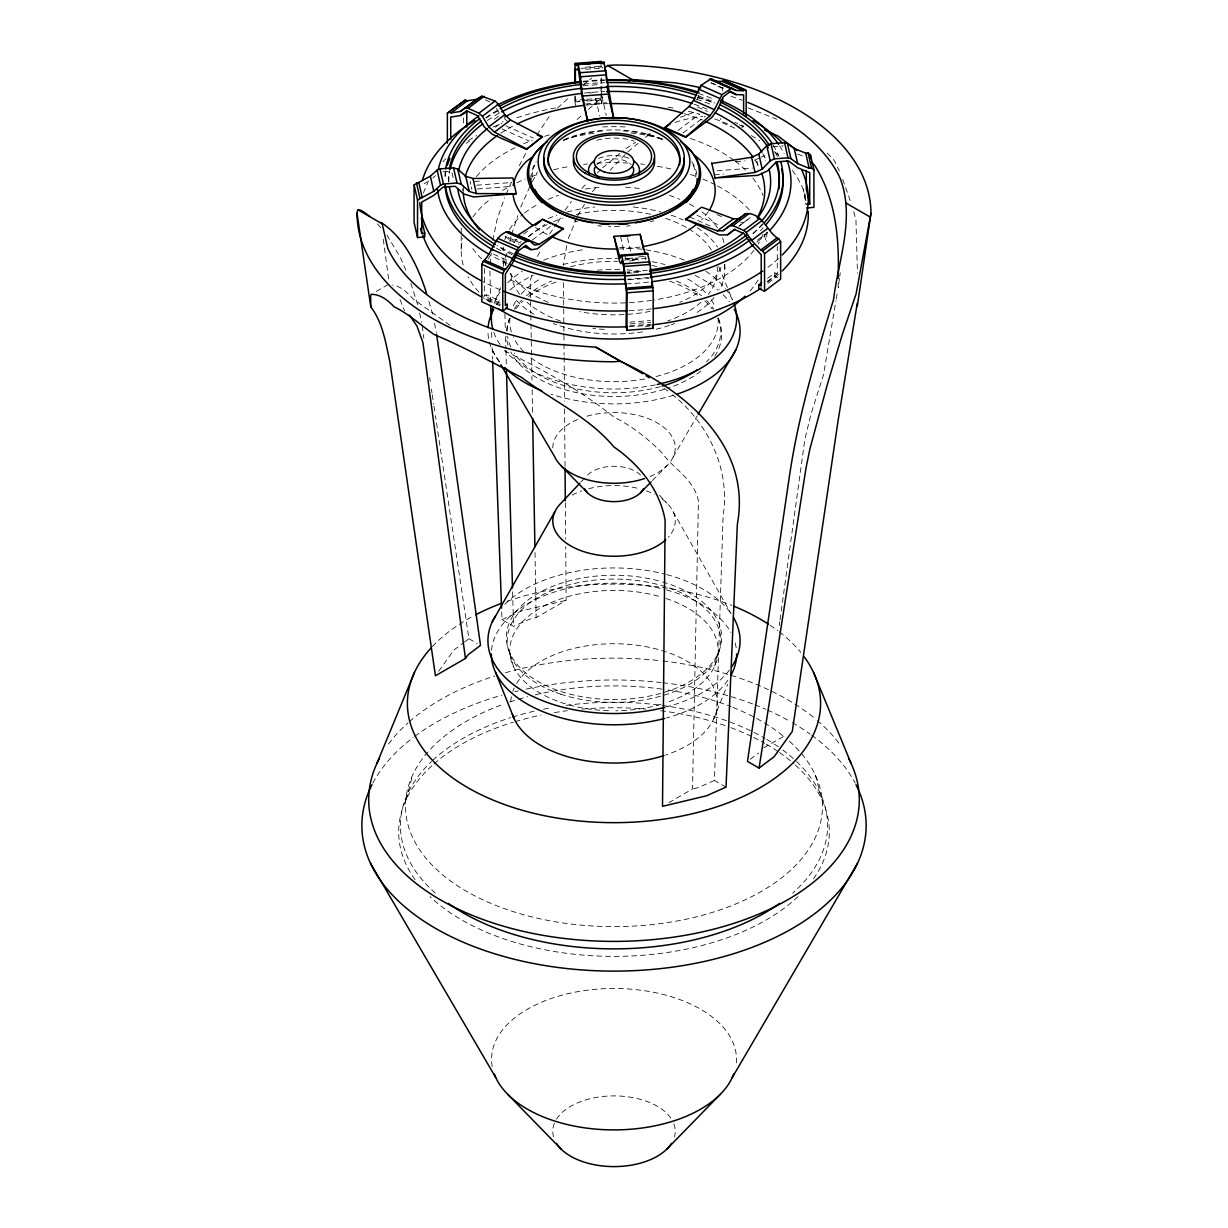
<?xml version="1.0" encoding="UTF-8"?>
<svg xmlns="http://www.w3.org/2000/svg" width="1228" height="1228" viewBox="0 0 1228 1228"><rect width="100%" height="100%" fill="white"/><g stroke="black" fill="none" stroke-linecap="round" stroke-linejoin="round"><path stroke-width="0.75" stroke-dasharray="5 3.75" d="M668.83 802.667L692.515 788.99L698.44 501.101C694.219 479.12 673.573 469.081 661.631 452.457C647.57 438.457 631.852 425.916 614 417.106C580.353 390.028 541.748 369.152 503.158 350.133M489.941 271.004L490.647 305.588M726.024 787.133L714.45 780.44L723.108 516.067C730.553 469.771 708.479 423.629 672.714 394.787M490.156 263.943L491.323 253.014M505.583 265.141L506.412 257.911M839.491 278.326L838.233 287.628L838.171 282.133M839.737 276.453L840.244 272.739M779.243 625.482L779.765 621.69M780.026 619.802L804.8 439.685L810.787 414.726L823.481 374.939L835.9 300.829M836.207 298.987L837.665 290.882M492.796 240.381L496.987 219.843L504.539 197.785M566.768 245.661L563.36 265.34M509.743 241.701L511.155 236.298M511.615 234.487L517.771 215.591M714.681 666.205L717.981 653.48M406.023 799.889L412.623 775.114M531.785 275.44L530.22 280.629L530.803 313.171M713.79 718.825L727.636 684.349M568.288 238.6L576.945 217.448M495.529 299.878L500.564 287.69M696.89 99.913L699.899 92.898M506.028 194.346L511.232 182.312M520.749 207.148L529.836 186.61M519.244 165.765L525.983 152.84M532.307 181.698L537.434 172.058M537.48 256.391L540.934 250.021M549.545 234.103L556.791 223.711M673.144 457.077L697.228 415.862M557.896 222.268L561.457 216.266M565.034 210.28L571.434 201.53M577.667 215.683L584.482 204.416M536.851 134.927L549.131 116.599M488.099 259.123L491.814 253.428L507.517 260.382M438.688 671.225L453.899 650.026L462.925 643.226M581.842 188.59L586.769 183.172M592.464 191.706L597.161 185.919M625.19 154.39L610.178 170.201M581.182 481.806L584.958 477.799M652.436 480.547L667.019 465.596M597.299 172.964L601.244 169.142M602.549 167.868L623.287 150.737M557.42 108.079L568.687 97.887M432.947 177.937L435.572 175.589M577.129 119.454L582.809 114.388M588.504 109.323L602.687 96.935M627.892 151.842L638.053 143.384M582.901 85.315L591.727 78.193M739.333 225.952L750.569 217.387L738.872 226.182M494.516 119.254L498.906 115.954M466.302 143.338L469.234 141.143M495.437 127.236L503.05 121.495M523.542 234.134L529.36 229.743M528.777 236.451L544.802 224.402M532.553 239.874L551.495 225.63M677.963 130.46L699.806 114.02M683.198 132.778L705.056 116.338M500.118 303.132L484.4 296.163L486.273 294.766L500.241 300.952M741.727 127.589L743.6 126.192L734.866 122.324M757.4 240.151L767.638 232.46M767.546 278.326L774.853 272.831L777.278 273.905L777.278 246.245M767.055 281.596L777.278 273.905M767.546 282.026L774.853 276.53L774.853 272.831M464.43 642.106L468.942 638.698L435.387 415.571M750.247 759.303L758.536 753.056M625.942 148.527L635.613 142.356M645.314 137.336L651.347 133.499M376.259 291.404L389.291 283.883M650.134 133.284L646.88 135.157L650.134 133.606M501.699 611.974L501.976 619.633L513.55 626.326L529.759 619.142L536.145 617.607L566.154 600.292L565.709 546.706M763.862 747.806L785.981 735.035M424.305 183.647L428.818 181.115M754.406 160.223L759.364 157.952M761.022 157.199L764.338 155.695L765.489 160.73M680.512 117.197L694.403 112.132M501.976 619.633L521.562 610.945L566.154 600.292M714.45 780.44L698.241 787.624L692.515 788.99M520.611 243.021L504.892 236.068L510.157 240.412L516.251 239.613L521.501 241.931M585.649 67.172L600.599 66.036M580.982 68.384L601.551 66.819L603.132 67.97L582.563 69.52M589.225 92.944L592.771 92.683M575.364 96.475L575.364 100.159L584.712 99.453M586.585 99.314L601.551 98.179L601.95 99.928L601.95 103.628L586.984 104.779M574.811 95.83L574.811 101.448L580.43 101.018M582.302 100.88L600.999 99.453L601.95 103.628M579.509 101.632L575.763 101.924L575.364 100.159M586.984 101.064L601.95 99.928M442.97 171.813L451.658 171.153M772.903 146.731L783.326 145.932M479.427 181.13L470.155 181.836L470.723 184.353M735.848 161.635L745.12 160.929M476.587 185.182L511.846 182.512M477.446 188.974L510.848 186.426M717.152 170.753L752.411 168.067M714.297 174.806L723.584 174.1M638.898 256.867L646.373 256.299M626.372 258.908L638.775 257.957M623.931 260.09L646.373 258.387M629.442 260.889L638.314 260.213M628.598 279.754L649.167 278.203M629.795 322.135L650.364 320.569M630.194 323.9L650.763 322.335M629.795 325.85L650.364 324.284M740.53 222.759L743.707 222.667M748.297 107.957L776.91 119.269M797.663 154.022L804.555 156.816M711.365 82.798L723.584 88.216M722.233 88.401L711.027 82.844M739.179 124.857L746.163 127.958M697.519 107.005L707.451 111.395M734.743 128.203L720.775 122.017L720.775 118.318M485.398 99.913L490.264 102.078M716.983 214.593L722.11 216.865M505.997 125.931L533.32 138.043M501.976 128.955L529.314 141.066M696.982 215.345L719.194 225.184M689.553 216.865L710.045 225.937M774.853 276.53L777.738 277.804M510.157 240.412L518.891 244.28M500.241 304.651L486.273 298.465L486.273 294.766M468.942 638.698L477.216 643.487M663.872 388.171L669.659 392.361M450.031 325.328L413.375 299.125A154.467 38.36 71.5 0 0 392.638 285.111M827.304 153.147L833.996 160.039L839.384 170.953M504.34 118.502L508.315 122.155M659.451 495.191L667.019 503.234M377.38 223.834L381.048 228.055M386.897 235.116L400.574 257.803L406.637 272.002M496.45 108.371L500.364 114.849M492.228 349.949L498.967 361.477M673.144 511.754L731.105 613.678M400.036 299.724L404.595 310.761M718.81 266.783L732.471 299.878A122.662 70.81 0 0 0 726.746 290.33M410.843 283.361L418.011 305.588M842.73 179.38L851.157 203.234M428.91 301.382L432.594 314.015M815.377 775.114L821.977 799.889M853.798 211.753L855.947 220.027L857.482 273.307M510.019 653.48L513.319 666.205M805.921 200.855L803.235 189.097L805.921 204.569M756.909 161.144L758.121 166.517M645.007 256.13L645.805 259.645M601.827 96.03L606.248 115.401M595.687 98.286L599.709 115.892M627.493 237.756L631.514 255.363M631.913 257.128L632.712 260.643M620.539 236.497L624.162 252.339M624.561 254.104L626.173 261.15M574.811 101.448L575.763 105.623M471.291 186.871L471.874 189.388M462.511 188.882L463.662 193.917M452.042 172.826L453.946 181.222M419.592 313.017L421.557 322.289M434.482 323.24L436.37 332.466M429.708 377.763L430.276 381.54M431.412 389.107L431.98 392.883M432.271 394.771L433.684 404.227M433.975 406.115L435.111 413.683M422.202 325.911L423.875 338.375M383.274 239.276L388.8 280.444M491.614 332.389L491.891 340.049M492.167 347.708L492.581 359.205M504.892 313.8L505.307 329.15M505.522 336.81L505.844 348.322M505.905 350.241L506.32 365.576M512.598 591.804L513.55 626.326M530.834 315.089L531.97 380.189M532.138 389.767L532.553 412.746M535.009 552.508L536.145 617.607M563.499 282.578L563.99 341.906M564.005 343.825L564.112 355.306M564.128 357.21L564.496 401.234M564.558 408.893L565.034 466.318M565.341 502.682L565.647 539.046M766.779 231.908L766.779 241.379M724.858 264.266L724.858 270.022M722.647 87.403L722.647 91.087M601.551 77.886L601.551 88.953M601.551 90.795L601.551 98.179M600.999 61.983L600.999 69.474M600.999 78.853L600.999 84.471M600.999 86.344L600.999 91.962M600.999 93.835L600.999 99.453M503.142 258.509L503.142 266.184M484.4 268.502L484.4 296.163M463.447 117.965L463.447 123.583M461.221 228.132L461.221 233.796M461.221 235.699L461.221 250.834M448.665 177.999L448.665 180.593M661.861 498.86A61.231 35.351 0 0 1 668.308 537.235M572.141 495.114A61.231 35.351 0 0 1 581.673 490.878M588.719 488.713A61.231 35.351 0 0 1 639.281 488.713M646.327 490.878A61.231 35.351 0 0 1 654.386 494.331M516.62 683.489A103.305 59.635 0 0 1 680.051 657.517A103.305 59.635 0 0 1 665.653 755.036M510.741 701.664A103.305 59.635 0 0 1 512.276 693.022M512.844 691.303A103.305 59.635 0 0 1 514.21 687.941M729.386 670.058A126.07 72.79 0 0 1 666.712 706.852M504.815 604.329A126.07 72.79 0 0 1 664.931 574.151M666.712 574.612A126.07 72.79 0 0 1 730.476 612.879M727.866 680.266A122.662 70.81 0 0 1 666.466 717.966M491.507 650.272A122.662 70.81 0 0 1 664.64 589.455M666.466 589.947A122.662 70.81 0 0 1 730.844 632.42M735.142 642.873A122.662 70.81 0 0 1 736.493 650.272M666.113 598.496A104.242 60.187 0 0 1 666.113 702.738M661.002 704.335A104.242 60.187 0 0 1 615.796 710.797M608.581 710.72A104.242 60.187 0 0 1 513.258 635.152A104.242 60.187 0 0 1 661.002 596.9M662.537 581.918A107.65 62.152 0 0 1 721.65 637.393A107.65 62.152 0 0 1 662.537 692.868M660.741 693.39A107.65 62.152 0 0 1 506.35 637.393A107.65 62.152 0 0 1 660.741 581.412M587.491 475.113A30.608 17.668 0 0 1 640.509 475.113M586.907 416.215A61.231 35.351 0 0 1 666.512 429.754A61.231 35.351 0 0 1 649.658 476.664M552.769 447.928A61.231 35.351 0 0 1 578.342 419.178M717.137 266.568A103.305 59.635 0 0 1 708.372 294.29M700.927 302.257A103.305 59.635 0 0 1 667.433 321.061M649.919 325.942A103.305 59.635 0 0 1 644.424 327.016M604.376 329.396A103.305 59.635 0 0 1 592.878 328.398M560.567 321.061A103.305 59.635 0 0 1 527.073 302.257M519.628 294.29A103.305 59.635 0 0 1 510.741 271.741M528.439 236.605A103.305 59.635 0 0 1 547.043 224.601M553.628 221.623A103.305 59.635 0 0 1 562.347 218.369M576.27 214.501A103.305 59.635 0 0 1 651.73 214.501M665.653 218.369A103.305 59.635 0 0 1 687.051 227.84M688.754 228.853A103.305 59.635 0 0 1 711.38 250.128M673.665 395.216A126.07 72.79 0 0 1 550.973 394.142M499.75 361.876A126.07 72.79 0 0 1 487.93 331.099M496.496 304.728A126.07 72.79 0 0 1 500.947 298.895M509.82 290.115A126.07 72.79 0 0 1 532.937 275.364M563.069 264.527A126.07 72.79 0 0 1 617.638 258.356M624.96 258.601A126.07 72.79 0 0 1 637.731 259.615M652.191 261.733A126.07 72.79 0 0 1 664.931 264.527M695.063 275.364A126.07 72.79 0 0 1 718.18 290.115M723.185 294.705A126.07 72.79 0 0 1 729.386 301.781M655.291 384.886A122.662 70.81 0 0 1 505 350.671M500.134 344.531A122.662 70.81 0 0 1 493.41 331.13M494.04 303.469A122.662 70.81 0 0 1 500.134 291.896M507.778 282.808A122.662 70.81 0 0 1 522.207 271.234M543.666 260.198A122.662 70.81 0 0 1 585.894 249.284M619.633 247.473A122.662 70.81 0 0 1 642.106 249.284M645.744 249.806A122.662 70.81 0 0 1 684.334 260.198M705.793 271.234A122.662 70.81 0 0 1 725.564 288.78M718.058 317.975A104.242 60.187 0 0 1 653.895 377.057M644.7 378.976A104.242 60.187 0 0 1 529.084 356.366M523.727 351.546A104.242 60.187 0 0 1 513.319 337.04M511.355 331.928A104.242 60.187 0 0 1 509.942 317.975M513.319 305.879A104.242 60.187 0 0 1 516.681 299.893M521.132 294.121A104.242 60.187 0 0 1 540.289 278.909M570.513 266.768A104.242 60.187 0 0 1 617.607 261.318M652.068 265.432A104.242 60.187 0 0 1 657.487 266.768M687.711 278.909A104.242 60.187 0 0 1 706.867 294.121M711.319 299.893A104.242 60.187 0 0 1 714.681 305.879M718.58 318.62A106.79 61.661 0 0 1 706.484 361.938M660.357 386.651A106.79 61.661 0 0 1 514.302 353.188M510.848 347.063A106.79 61.661 0 0 1 507.609 336.457M507.21 331.099A106.79 61.661 0 0 1 509.42 318.62M514.302 309.011A106.79 61.661 0 0 1 521.516 300.277M526.505 295.748A106.79 61.661 0 0 1 551.587 281.074M597.284 270.206A106.79 61.661 0 0 1 625.144 269.792M627.017 269.914A106.79 61.661 0 0 1 641.645 271.541M676.413 281.074A106.79 61.661 0 0 1 701.495 295.748M706.484 300.277A106.79 61.661 0 0 1 713.698 309.011M717.981 318.267A107.65 62.152 0 0 1 714.512 356.627M700.82 371.102A107.65 62.152 0 0 1 667.832 388.186M664.333 389.291A107.65 62.152 0 0 1 510.771 351.991M507.993 345.16A107.65 62.152 0 0 1 506.396 336.15M506.519 330.762A107.65 62.152 0 0 1 510.019 318.267M515.653 309.072A107.65 62.152 0 0 1 523.189 300.967M528.593 296.516A107.65 62.152 0 0 1 558.326 281.166M627.109 272.662A107.65 62.152 0 0 1 632.712 273.153M669.674 281.166A107.65 62.152 0 0 1 699.407 296.516M704.811 300.967A107.65 62.152 0 0 1 712.347 309.072M708.449 211.538A101.157 58.407 0 0 1 701.602 219.827M640.187 247.028A101.157 58.407 0 0 1 619.649 248.931M547.274 234.517A101.157 58.407 0 0 1 534.487 226.719M563.422 140.038A101.157 58.407 0 0 1 597.038 133.038M630.962 133.038A101.157 58.407 0 0 1 664.578 140.038M653.879 220.779A83.166 48.015 0 0 1 650.364 221.823M630.256 225.737A83.166 48.015 0 0 1 626.664 226.106M619.419 226.551A83.166 48.015 0 0 1 608.581 226.551M601.336 226.106A83.166 48.015 0 0 1 597.744 225.737M577.636 221.823A83.166 48.015 0 0 1 574.121 220.779M530.834 178.643A83.166 48.015 0 0 1 536.16 161.728M563.36 140.545A83.166 48.015 0 0 1 604.959 130.905M623.041 130.905A83.166 48.015 0 0 1 664.64 140.545M691.84 161.728A83.166 48.015 0 0 1 696.936 175.067M532.092 177.185A81.908 47.293 0 0 1 534.886 164.951M564.143 139.67A81.908 47.293 0 0 1 663.857 139.67M693.114 164.951A81.908 47.293 0 0 1 695.908 177.185M596.823 140.253A40.631 23.455 0 0 1 634.308 141.189M598.481 158.565A25.496 14.721 0 0 1 629.519 158.565M596.915 164.537A19.725 11.39 0 0 1 631.085 164.537M778.521 274.535A194.27 112.162 0 0 1 767.377 283.714M651.485 324.929A194.27 112.162 0 0 1 629.012 326.709M500.195 305.787A194.27 112.162 0 0 1 482.988 297.698M423.476 192.965A194.27 112.162 0 0 1 427.881 182.742M443.016 161.62A194.27 112.162 0 0 1 445.749 158.796M468.375 140.637A194.27 112.162 0 0 1 476.633 135.571M493.103 127.083A194.27 112.162 0 0 1 502.006 123.23M516.865 117.75A194.27 112.162 0 0 1 556.253 107.788M585.833 103.904A194.27 112.162 0 0 1 606.525 102.799M668.017 107.143A194.27 112.162 0 0 1 673.604 108.125M688.34 111.257A194.27 112.162 0 0 1 699.1 114.05M714.911 119.039A194.27 112.162 0 0 1 731.381 125.502M751.367 135.571A194.27 112.162 0 0 1 759.625 140.637M774.546 151.719A194.27 112.162 0 0 1 779.795 156.417M792.382 170.446A194.27 112.162 0 0 1 805.675 196.587M778.521 258.509A194.27 112.162 0 0 1 767.377 267.704M651.485 308.919A194.27 112.162 0 0 1 629.012 310.699M500.195 289.762A194.27 112.162 0 0 1 482.988 281.688M697.32 97.549A194.27 112.162 0 0 1 714.911 103.029M767.27 232.967A176.985 102.185 0 0 1 756.617 242.392M648.584 282.102A176.985 102.185 0 0 1 627.462 283.775M507.149 263.345A176.985 102.185 0 0 1 491.983 255.9M583.223 81.263A176.985 102.185 0 0 1 604.406 79.851M779.657 145.902A176.985 102.185 0 0 1 784.185 153.838M763.095 227.917A169.08 97.626 0 0 1 760.439 230.695M648.445 277.451A169.08 97.626 0 0 1 627.416 279.201M445.181 176.433A169.08 97.626 0 0 1 445.979 170.968M486.104 118.026A169.08 97.626 0 0 1 499.197 110.213M583.331 85.883A169.08 97.626 0 0 1 600.584 84.578M698.548 97.334A169.08 97.626 0 0 1 713.361 102.891M774.991 152.042A169.08 97.626 0 0 1 777.324 156.616M762.573 223.757A165.335 95.446 0 0 1 752.15 234.318M448.665 181.882A165.335 95.446 0 0 1 449.709 171.199M487.378 120.513A165.335 95.446 0 0 1 500.164 112.654M696.66 99.222A165.335 95.446 0 0 1 712.915 105.393M763.095 224.033A169.08 97.626 0 0 1 751.091 235.131M500.824 250.527A169.08 97.626 0 0 1 496.005 247.918M444.95 176.187A169.08 97.626 0 0 1 445.38 170.738M583.331 82A169.08 97.626 0 0 1 604.437 80.541M698.548 93.466A169.08 97.626 0 0 1 713.361 99.023M773.21 145.134A169.08 97.626 0 0 1 778.828 156.248M638.391 272.401A165.335 95.446 0 0 1 627.124 273.153M513.35 253.72A165.335 95.446 0 0 1 497.094 245.493M448.788 181.544A165.335 95.446 0 0 1 449.126 170.892M485.843 117.704A165.335 95.446 0 0 1 497.094 110.505M584.021 84.133A165.335 95.446 0 0 1 604.636 82.706M698.517 95.968A165.335 95.446 0 0 1 714.65 102.277M512.137 254.764A150.722 87.019 0 0 1 497.509 245.83M463.278 190.616A150.722 87.019 0 0 1 463.555 185.382M500.702 133.223A150.722 87.019 0 0 1 513.764 125.624M585.94 105.117A150.722 87.019 0 0 1 608.397 103.659M684.211 113.621A150.722 87.019 0 0 1 702.216 120.068M755.327 160.361A150.722 87.019 0 0 1 758.044 164.997M647.34 270.252A156.647 90.442 0 0 1 627.001 272.002M584.313 93.082A156.647 90.442 0 0 1 604.729 91.609M694.158 104.18A156.647 90.442 0 0 1 708.495 109.752M762.803 153.638A156.647 90.442 0 0 1 765.305 158.473M763.033 234.287A152.779 88.201 0 0 1 758.213 243.988M754.023 250.159A152.779 88.201 0 0 1 653.542 300.077M651.715 300.353A152.779 88.201 0 0 1 507.456 278.096M481.698 258.985A152.779 88.201 0 0 1 471.782 247.104M476.372 176.586A152.779 88.201 0 0 1 515.238 147.59M523.542 143.799A152.779 88.201 0 0 1 532.246 140.376M544.603 136.308A152.779 88.201 0 0 1 550.006 134.788M602.626 126.929A152.779 88.201 0 0 1 625.374 126.929M690.382 138.488A152.779 88.201 0 0 1 733.653 160.039M735.204 161.19A152.779 88.201 0 0 1 746.302 170.784M752.856 178.091A152.779 88.201 0 0 1 763.033 195.482M758.213 279.938A152.779 88.201 0 0 1 749.049 292.064M489.803 302.195A152.779 88.201 0 0 1 481.698 294.935M478.951 292.064A152.779 88.201 0 0 1 468.006 276.807M463.202 265.002A152.779 88.201 0 0 1 462.741 238.432M472.857 217.08A152.779 88.201 0 0 1 491.277 198.291M502.513 190.524A152.779 88.201 0 0 1 510.495 185.95M516.85 182.757A152.779 88.201 0 0 1 525.246 179.042M532.246 176.325A152.779 88.201 0 0 1 537.618 174.437M553.69 169.786A152.779 88.201 0 0 1 570.636 166.256M583.684 164.383A152.779 88.201 0 0 1 587.444 163.969M596.915 163.186A152.779 88.201 0 0 1 631.085 163.186M640.555 163.969A152.779 88.201 0 0 1 644.316 164.383M657.364 166.256A152.779 88.201 0 0 1 674.31 169.786M690.382 174.437A152.779 88.201 0 0 1 695.754 176.325M702.754 179.042A152.779 88.201 0 0 1 715.939 185.136M717.505 185.95A152.779 88.201 0 0 1 751.628 212.536M764.261 234.916A152.779 88.201 0 0 1 766.011 241.977M721.082 267.397A110.858 63.994 0 0 1 679.821 302.334M650.057 311.359A110.858 63.994 0 0 1 579.769 311.712M548.179 302.334A110.858 63.994 0 0 1 509.497 272.186M506.136 265.601A110.858 63.994 0 0 1 503.894 258.264M503.142 250.834A110.858 63.994 0 0 1 503.326 247.135M504.831 239.706A110.858 63.994 0 0 1 506.136 236.052M509.497 229.482A110.858 63.994 0 0 1 523.174 214.132M524.586 212.997A110.858 63.994 0 0 1 538.585 203.925M548.179 199.335A110.858 63.994 0 0 1 558.571 195.405M585.311 189.005A110.858 63.994 0 0 1 602.426 187.178M625.574 187.178A110.858 63.994 0 0 1 642.689 189.005M669.429 195.405A110.858 63.994 0 0 1 679.821 199.335M689.415 203.925A110.858 63.994 0 0 1 695.708 207.578M701.94 211.876A110.858 63.994 0 0 1 717.505 227.901M722.555 237.879A110.858 63.994 0 0 1 724.106 243.405M724.428 264.45A110.858 63.994 0 0 1 719.439 289.777M714.051 297.59A110.858 63.994 0 0 1 694.066 314.291M674.694 323.578A110.858 63.994 0 0 1 671.194 324.837M669.429 325.451A110.858 63.994 0 0 1 655.522 329.365M642.689 331.836A110.858 63.994 0 0 1 558.571 325.451M556.806 324.837A110.858 63.994 0 0 1 553.306 323.578M533.934 314.291A110.858 63.994 0 0 1 513.949 297.59M503.326 266.322A110.858 63.994 0 0 1 508.561 250.266M513.949 242.453A110.858 63.994 0 0 1 516.589 239.475M548.179 218.523A110.858 63.994 0 0 1 556.806 215.192M567.121 212.014A110.858 63.994 0 0 1 594.72 206.995M633.28 206.995A110.858 63.994 0 0 1 660.879 212.014M671.194 215.192A110.858 63.994 0 0 1 683.121 219.981M697.32 227.809A110.858 63.994 0 0 1 717.505 247.089M492.213 1066.579A122.462 70.702 0 0 1 614 988.494A122.462 70.702 0 0 1 735.787 1066.579M432.317 646.588A206.611 119.285 0 0 1 474.115 615.596M507.01 601.336A206.611 119.285 0 0 1 731.873 605.419M770.109 625.252A206.611 119.285 0 0 1 777.907 630.762M779.412 631.913A206.611 119.285 0 0 1 800.825 652.452M372.805 783.142A252.139 145.564 0 0 1 413.222 737.506M414.711 736.37A252.139 145.564 0 0 1 501.976 695.14M514.732 691.748A252.139 145.564 0 0 1 518.446 690.842M525.937 689.154A252.139 145.564 0 0 1 660.94 682.522M662.798 682.737A252.139 145.564 0 0 1 753.102 704.135M754.944 704.841A252.139 145.564 0 0 1 765.735 709.293M767.485 710.06A252.139 145.564 0 0 1 790.74 721.742M792.29 722.617A252.139 145.564 0 0 1 810.234 734.144M811.769 735.25A252.139 145.564 0 0 1 855.195 783.142M388.508 743.999A245.308 141.634 0 0 1 407.957 722.908M409.308 721.711A245.308 141.634 0 0 1 494.807 675.983M505.445 672.76A245.308 141.634 0 0 1 661.002 660.756M662.859 660.971A245.308 141.634 0 0 1 815.914 719.332M817.311 720.514A245.308 141.634 0 0 1 839.491 743.999M789.42 741.221A208.484 120.359 0 0 1 725.717 907.891A208.484 120.359 0 0 1 437.383 870.222A208.484 120.359 0 0 1 504.186 703.951M509.758 702.032A208.484 120.359 0 0 1 516.788 699.791M518.584 699.254A208.484 120.359 0 0 1 527.687 696.706M535.162 694.833A208.484 120.359 0 0 1 664.348 689.461M667.955 689.998A208.484 120.359 0 0 1 731.136 706.699M732.947 707.405A208.484 120.359 0 0 1 755.159 717.689M756.755 718.549A208.484 120.359 0 0 1 783.848 736.462M796.511 761.498A213.58 123.307 0 0 1 792.628 893.155M435.372 893.155A213.58 123.307 0 0 1 431.488 761.498M432.747 760.316A213.58 123.307 0 0 1 510.648 717.643M512.398 717.091A213.58 123.307 0 0 1 535.991 710.766M543.513 709.155A213.58 123.307 0 0 1 551.096 707.712M566.154 705.379A213.58 123.307 0 0 1 752.426 731.642M754.053 732.456A213.58 123.307 0 0 1 765.029 738.366M766.717 739.348A213.58 123.307 0 0 1 781.192 748.819M782.696 749.924A213.58 123.307 0 0 1 795.253 760.316M795.406 765.09A215.299 124.304 0 0 1 812.921 879.632M797.985 896.624A215.299 124.304 0 0 1 430.015 896.624M415.079 879.632A215.299 124.304 0 0 1 432.594 765.09M433.929 763.908A215.299 124.304 0 0 1 513.35 722.171M515.131 721.634A215.299 124.304 0 0 1 541.041 715.11M554.427 712.608A215.299 124.304 0 0 1 567.336 710.705M582.149 709.109A215.299 124.304 0 0 1 645.851 709.109M660.664 710.705A215.299 124.304 0 0 1 729.018 726.976M730.844 727.651A215.299 124.304 0 0 1 751.874 736.585M753.547 737.383A215.299 124.304 0 0 1 764.722 743.278M766.241 744.153A215.299 124.304 0 0 1 777.846 751.413M779.427 752.488A215.299 124.304 0 0 1 794.071 763.908M553.521 1136.79A61.231 35.351 0 0 1 554.856 1122.1M556.453 1119.168A61.231 35.351 0 0 1 614 1095.898A61.231 35.351 0 0 1 671.547 1119.168M673.88 1123.896A61.231 35.351 0 0 1 674.479 1136.79M731.09 96.291A234.195 135.218 0 0 1 742.234 100.251M675.093 122.432A154.467 125.471 40.7 0 1 702.677 116.491M560.597 694.127A106.79 61.661 0 0 0 720.79 640.724A106.79 61.661 0 0 0 560.597 587.337A106.79 61.661 0 0 0 560.597 694.127"/><path stroke-width="1.5" d="M747.683 102.369A234.195 135.218 0 0 1 840.213 178.398C855.271 218.354 838.463 259.492 833.536 299.617C815.438 358.069 797.954 417.244 789.174 477.938L747.484 761.375L759.058 768.068L774.101 756.755L792.29 731.397L838.11 420.452L857.313 302.932M857.251 306.555L870.959 213.396A256.959 148.358 0 0 0 614 65.038L607.737 65.514L604.974 67.525M759.058 768.068L806.044 467.853L809.989 448.588L827.426 384.211L842.07 335.336L856.1 293.814L870.959 213.396M436.6 334.231L480.516 645.391L468.083 654.754L465.443 658.438L435.433 675.753L389.829 361.677C385.684 342.965 382.798 322.473 370.795 306.908L357.041 213.396C356.887 204.769 366.865 214.731 369.735 216.435M614 236.359L619.618 261.641L620.923 263.59L622.059 260.229L623.655 267.243L626.449 292.832L626.05 326.126L627.001 330.301L653.189 328.306L653.189 290.836L650.149 264.481L647.432 253.168L621.245 255.163L620.201 258.294L614 236.359L640.187 234.379L644.992 253.183M377.042 763.11L414.435 672.514M743.6 115.125L743.6 94.832L736.186 94.587L730.568 91.317L723.108 96.935L717.843 109.2L711.749 117.566L685.531 137.29L664.578 128.004L689.061 106.452L693.482 100.389L700.973 85.392L711.089 78.776L736.186 90.488L743.262 90.718L744.721 89.629L746.163 90.488L746.163 116.721M685.531 137.29L710.014 115.739L714.435 109.676L721.926 94.679L732.026 88.063M531.11 249.698L525.845 245.339L518.385 250.957L512.751 262.7L505.353 274.09L505.353 305.45L507.225 304.037L507.225 307.752L502.774 311.083L481.836 301.812L481.836 264.327L483.279 261.288C492.72 252.845 493.364 237.449 506.074 232.046L508.668 231.708L529.621 240.98L534.518 245.032L538.938 244.449L563.422 228.546L537.204 248.885L531.11 249.698L524.126 246.598M502.774 311.083L502.774 273.614L504.232 270.559C513.672 262.132 514.317 246.736 527.027 241.333L529.621 240.98M574.811 82.706L575.134 63.395L601.306 61.4L601.628 62.766L596.01 63.196M613.632 117.734L604.022 62.214L577.851 64.209L576.96 65.852L575.134 63.395M603.132 63.856L604.022 62.214M492.228 621.89L554.856 511.754M698.195 414.22L735.772 349.949M732.287 1077.493L857.543 863.238M579.908 483.141L560.981 503.234A61.231 35.351 0 0 0 582.41 551.188A61.231 35.351 0 0 0 665.852 539.706M711.718 163.477L751.582 157.307L758.781 154.022L766.748 145.687L771 143.737L784.554 142.709L787.455 143.476L794.224 148.511L805.737 153.193L808.101 153.009L810.465 154.789L813.918 169.894L813.918 207.378L806.689 207.931M806.689 204.216L809.728 203.986L809.728 172.641L797.663 167.729L788.514 160.914L776.342 161.85L767.776 170.799L757.845 175.343L715.156 177.968L755.036 172.427L762.22 169.142L770.202 160.791L774.438 158.857L787.992 157.829L790.893 158.596L797.663 163.631L809.175 168.313L811.555 168.129L813.918 169.894M640.509 492.796L651.116 481.913M667.019 1148.932L720.053 1094.547M414.082 184.906L430.337 176.172L437.107 170.109L440.008 168.896L453.562 167.868L457.798 169.157L465.78 176.295L472.964 178.49L512.844 177.968L516.282 193.702L473.594 196.956L463.662 193.917L455.097 186.257L442.94 187.193L433.776 195.39L421.711 202.129L421.711 233.473L424.765 233.243L424.765 236.958L417.535 237.511L414.082 222.391L414.082 184.906L417.535 200.026L417.535 237.511M417.535 200.026L433.776 191.292L440.545 185.228L443.446 184.016L457 182.987L461.252 184.277L469.219 191.415L476.418 193.594L516.282 193.702M734.943 229.252L727.636 234.763L719.685 235.024L685.531 219.259L717.444 230.879L723.185 230.695L745.642 213.687L749.049 213.58C764.077 215.529 767.009 232.261 778.736 238.831L780.64 241.609L780.64 279.094L764.553 291.189L758.766 288.626L758.766 284.927L761.698 282.716M723.185 230.695L745.642 213.687M727.636 234.763L734.497 229.482L744.229 233.796L751.551 244.556L761.206 254.641L761.206 286.001L758.766 284.927M447.36 143.169L447.36 113.191L465.335 99.99L467.239 100.819L476.449 99.361L481.867 96.198L495.037 101.049L498.43 104.165L504.815 114.726L510.556 120.022L542.469 136.661L526.398 149.386L492.228 134.251L484.292 126.944L477.431 115.601L467.699 111.287L460.362 115.555L450.722 117.09L450.722 139.225M447.36 113.191L465.335 99.99M449.264 112.086L451.152 112.915L467.239 100.819M451.152 112.915L460.362 111.456L476.449 99.361M460.362 111.456L481.867 96.198M465.796 108.294L468.114 108.34L484.185 96.245M460.362 115.555L466.21 111.149M468.114 108.34L478.951 113.145L495.037 101.049M478.951 113.145L482.358 116.261L498.43 104.165M482.358 116.261L488.729 126.822L504.815 114.726M488.729 126.822L494.485 132.117L510.556 120.022M526.398 149.386L542.469 136.661M531.755 157.384L526.398 161.421A101.157 58.407 0 0 0 513.227 185.535M711.089 78.776L715.249 81.201L722.31 81.432L723.768 80.342L744.721 89.629M535.193 225.369L541.011 220.979M664.578 128.004L670.411 123.629M685.531 219.259L701.602 207.164L733.515 218.784L739.271 218.599M685.531 219.889L697.166 211.124M717.444 230.879L733.515 218.784M729.57 225.783L732.962 225.676L749.049 213.58M732.962 225.676L743.815 230.48L759.886 218.384M743.815 230.48L746.133 232.491L762.204 220.395M746.133 232.491L751.551 240.442L767.638 228.347M751.551 240.442L760.761 250.082L776.848 237.986M760.761 250.082L762.665 250.926L778.736 238.831M764.553 291.189L764.553 253.705L780.64 241.609M563.422 228.546L542.469 219.259L517.986 235.177L538.938 244.449M628.429 81.063L632.052 79.544L674.617 82.783A234.195 135.218 0 0 1 700.866 87.817M574.811 63.979L578.557 63.687M584.16 63.257L593.523 62.551M575.441 64.762L590.407 63.626M577.851 64.209L604.406 62.904M578.234 64.9L580.015 72.728L606.202 70.733M580.015 72.728L580.568 76.796L606.755 74.801M580.568 76.796L581.627 89.122L607.799 87.142M581.627 89.122L582.563 96.014L608.75 94.034M622.182 236.375L630.025 235.776M621.245 255.163L621.798 255.992L647.985 253.996M621.798 255.992L623.594 263.82L649.765 261.825M623.594 263.82L623.977 266.476L650.149 264.481M623.977 266.476L624.868 275.947L651.04 273.951M624.868 275.947L626.372 288.135L652.559 286.155M626.372 288.135L626.694 289.501L652.866 287.521M627.001 330.301L627.001 292.832L653.189 290.836M370.795 306.908L370.641 295.917L371.378 294.229L374.74 294.567C382.507 295.948 388.785 301.106 394.019 306.754C408.724 313.8 420.836 325.205 434.098 334.523C464.107 347.094 492.459 362.659 521.409 377.303C552.247 400.62 588.688 416.799 614 446.992C638.974 464.261 659.881 489.757 665.131 520.334L662.506 806.32L706.438 795.821L726.024 787.133L737.353 524.295C751.659 446.317 686.621 391.855 623.026 362.582L620.263 361.262L614 361.753A256.959 148.358 0 0 1 357.041 213.396M642.751 373.696L595.948 347.232L553.383 343.993A234.195 135.218 0 0 1 387.787 248.378L382.184 223.818L381.018 222.437C404.948 237.986 418.119 266.722 426.561 293.292M746.163 90.488L723.768 80.342M722.31 81.432L743.262 90.718M715.249 81.201L736.186 90.488M709.308 79.129L730.246 88.416M729.202 91.501L736.186 94.587M700.973 85.392L721.926 94.679M698.379 88.969L719.332 98.255M764.369 129.968L777.969 136.001L797.172 150.445M693.482 100.389L714.435 109.676M689.061 106.452L710.014 115.739M664.578 127.39L685.531 136.661M537.342 135.019L542.469 137.29M545.969 221.439L542.469 219.259M547.703 222.207L551.203 223.757M552.938 224.524L563.422 229.16M506.074 232.046L527.027 241.333M497.754 238.309L518.692 247.596M495.974 240.642L516.911 249.913M491.814 249.315L512.751 258.601M484.738 260.183L505.69 269.469M483.279 261.288L504.232 270.559M481.836 264.327L502.774 273.614M494.485 132.117L526.398 148.757M607.737 65.514L632.052 79.544M845.816 202.973L870.145 217.003M357.855 209.773L382.184 223.818M595.948 347.232L620.263 361.262M646.005 375.707L649.244 377.733M508.668 231.708L511.124 233.734M811.37 162.342L814.64 165.32C836.145 199.381 839.445 239.23 838.125 278.464M560.981 465.596L587.491 492.796M507.947 1094.547L560.981 1148.932M409.354 315.043L416.937 325.988L422.923 342.581L465.443 658.438M762.665 250.926L764.553 253.705M500.901 364.777L554.856 457.077A61.231 35.351 0 0 0 644.608 478.536M370.457 863.238L495.713 1077.493M813.565 672.514L850.958 763.11M495.529 672.284L514.21 718.825M808.101 153.009L811.555 168.129M805.737 153.193L809.175 168.313M809.728 203.986L806.289 188.866L806.289 170.431M794.224 148.511L797.663 163.631M787.455 143.476L790.893 158.596M784.554 142.709L787.992 157.829M771 143.737L774.438 158.857M766.748 145.687L770.202 160.791M758.781 154.022L762.22 169.142M751.582 157.307L755.036 172.427M711.718 162.848L715.156 178.582M604.744 67.494L605.542 71.009M649.044 261.748L649.842 265.263M608.382 95.538L613.601 118.425M643.395 249.084L640.187 234.379M652.544 325.527L653.189 328.306M587.414 120.421L582.195 97.534L578.158 67.74L576.96 69.95L575.364 68.814L575.364 83.565M472.964 178.49L476.418 193.594M465.78 176.295L469.219 191.415M457.798 169.157L461.252 184.277M453.562 167.868L457 182.987M440.008 168.896L443.446 184.016M437.107 170.109L440.545 185.228M430.337 176.172L433.776 191.292M418.825 182.604L422.263 197.723M416.445 182.788L419.899 197.892M421.311 218.139L424.765 233.243M421.695 223.511L422.463 226.873M420.559 228.439L421.711 233.473M582.563 96.014L587.813 121.541M607.292 87.602L607.937 92.361M651.5 281.703L652.175 287.183M650.18 268.917L651.04 278.05M626.694 289.501L627.001 292.832M605.941 72.759L606.755 82.23M490.647 305.588L491.123 318.988M492.643 361.124L501.561 608.152M506.489 371.316L512.49 587.982M532.645 418.487L534.901 546.767M565.049 468.221L565.325 500.763M810.465 154.789L810.465 158.535M722.647 98.455L722.647 102.154M466.793 110.535L466.793 127.129M663.98 755.573A103.305 59.635 0 0 1 512.276 713.76M733.392 617.346A126.07 72.79 0 0 1 731.504 667.096M664.931 707.313A126.07 72.79 0 0 1 527.902 693.897A126.07 72.79 0 0 1 495.529 615.857M736.662 653.956A122.662 70.81 0 0 1 730.844 675.492M664.64 718.457A122.662 70.81 0 0 1 491.338 653.956M643.564 488.529A30.608 17.668 0 0 1 614 501.623A30.608 17.668 0 0 1 584.436 488.529M734.252 309.241A126.07 72.79 0 0 1 677.027 394.142M541.717 390.734A126.07 72.79 0 0 1 504.815 367.494M488.069 327.661A126.07 72.79 0 0 1 493.748 309.241M733.96 303.469A122.662 70.81 0 0 1 657.18 384.487M492.858 329.304A122.662 70.81 0 0 1 492.858 307.123M697.274 369.705A106.79 61.661 0 0 1 662.153 386.129M694.987 155.618A101.157 58.407 0 0 1 709.37 210.095M696.414 224.494A101.157 58.407 0 0 1 643.794 246.429M617.761 248.977A101.157 58.407 0 0 1 552.416 236.958M533.013 225.614A101.157 58.407 0 0 1 513.012 193.993M683.474 144.014A86.605 50.01 0 0 1 672.207 210.894A86.605 50.01 0 0 1 555.793 210.894A86.605 50.01 0 0 1 544.526 144.014M680.941 141.849A85.346 49.273 0 0 1 671.962 208.576A85.346 49.273 0 0 1 556.038 208.576A85.346 49.273 0 0 1 547.059 141.849M697.166 178.643A83.166 48.015 0 0 1 686.038 202.651M541.962 202.651A83.166 48.015 0 0 1 530.834 178.643M693.114 189.419A81.908 47.293 0 0 1 635.198 222.867M628.245 223.757A81.908 47.293 0 0 1 619.326 224.371M608.674 224.371A81.908 47.293 0 0 1 599.755 223.757M592.802 222.867A81.908 47.293 0 0 1 534.886 189.419M654.278 158.443A40.631 23.455 0 0 1 614 184.952A40.631 23.455 0 0 1 573.722 158.443M633.525 160.776A25.496 14.721 0 0 1 638.621 174.054M589.379 174.054A25.496 14.721 0 0 1 594.475 160.776M633.049 167.284A19.725 11.39 0 0 1 629.104 177.553M598.896 177.553A19.725 11.39 0 0 1 594.951 167.284M684.042 157.967A70.318 40.601 0 0 1 614 202.098A70.318 40.601 0 0 1 543.958 157.967M548.394 164.813A65.852 38.022 0 0 1 614 123.491A65.852 38.022 0 0 1 679.606 164.813M808.178 211.247A194.27 112.162 0 0 1 782.251 270.958M761.222 288.073A194.27 112.162 0 0 1 653.342 324.714M627.124 326.786A194.27 112.162 0 0 1 505.66 307.982M481.361 296.838A194.27 112.162 0 0 1 422.877 234.993M801.654 169.832A194.27 112.162 0 0 1 782.251 254.948M762.788 270.989A194.27 112.162 0 0 1 653.342 308.704M627.124 310.776A194.27 112.162 0 0 1 503.818 291.251M481.361 280.828A194.27 112.162 0 0 1 419.822 202.513M422.325 180.577A194.27 112.162 0 0 1 474.944 120.544M753.056 120.544A194.27 112.162 0 0 1 782.251 142.786M787.102 160.607A176.985 102.185 0 0 1 770.063 230.066M753.654 244.648A176.985 102.185 0 0 1 652.36 281.642M625.528 283.852A176.985 102.185 0 0 1 510.71 264.864M488.851 254.135A176.985 102.185 0 0 1 437.444 188.989M438.335 169.433A176.985 102.185 0 0 1 478.981 115.831M496.849 105.286A176.985 102.185 0 0 1 581.32 81.462M606.325 79.805A176.985 102.185 0 0 1 699.008 92.269M720.851 100.435A176.985 102.185 0 0 1 778.598 144.336M781.637 169.142A169.08 97.626 0 0 1 765.627 225.077M751.091 239.015A169.08 97.626 0 0 1 650.333 277.221M625.497 279.278A169.08 97.626 0 0 1 512.844 260.106M492.735 249.913A169.08 97.626 0 0 1 445.027 185.505M447.314 165.519A169.08 97.626 0 0 1 449.893 158.366M450.093 169.418A165.335 95.446 0 0 1 482.834 123.782M501.745 111.809A165.335 95.446 0 0 1 582.164 88.216M606.525 86.528A165.335 95.446 0 0 1 694.971 98.67M718.058 107.711A165.335 95.446 0 0 1 768.36 147.682M775.835 162.357A165.335 95.446 0 0 1 778.874 188.989M780.686 161.635A169.08 97.626 0 0 1 764.384 222.636M748.144 237.434A169.08 97.626 0 0 1 650.333 273.337M625.497 275.394A169.08 97.626 0 0 1 514.639 256.99M494.439 247.028A169.08 97.626 0 0 1 445.38 185.274M445.657 168.911A169.08 97.626 0 0 1 479.856 118.579M499.197 106.329A169.08 97.626 0 0 1 581.443 82.215M606.356 80.48A169.08 97.626 0 0 1 696.813 92.883M720.422 102.139A169.08 97.626 0 0 1 772.259 143.63M776.986 161.989A165.335 95.446 0 0 1 761.283 221.362M746.624 234.993A165.335 95.446 0 0 1 649.52 271.219M625.236 273.23A165.335 95.446 0 0 1 515.085 254.488M495.421 244.51A165.335 95.446 0 0 1 449.387 186.902M449.387 169.111A165.335 95.446 0 0 1 481.376 121.004M500.164 108.77A165.335 95.446 0 0 1 582.164 84.333M606.525 82.644A165.335 95.446 0 0 1 696.66 95.339M719.746 104.626A165.335 95.446 0 0 1 769.373 145.38M761.667 173.194A150.722 87.019 0 0 1 757.185 217.801M479.473 229.851A150.722 87.019 0 0 1 463.401 194.101M465.228 176.648A150.722 87.019 0 0 1 497.509 135.402M517.095 123.967A150.722 87.019 0 0 1 584.098 105.332M610.27 103.628A150.722 87.019 0 0 1 682.461 113.099M705.762 121.587A150.722 87.019 0 0 1 753.255 157.322M769.081 169.172A156.647 90.442 0 0 1 757.569 218.062M743.247 232.967A156.647 90.442 0 0 1 650.963 269.761M625.129 272.094A156.647 90.442 0 0 1 516.082 252.477M496.665 241.793A156.647 90.442 0 0 1 457.86 189.143M458.504 170.984A156.647 90.442 0 0 1 487.547 128.51M504.754 117.074A156.647 90.442 0 0 1 582.486 93.297M606.586 91.547A156.647 90.442 0 0 1 692.316 103.566M715.264 112.884A156.647 90.442 0 0 1 761.867 152.042M745.058 296.163A152.779 88.201 0 0 1 499.167 309.011M733.776 1073.917A122.462 70.702 0 0 1 614 1129.898A122.462 70.702 0 0 1 494.224 1073.917M804.325 656.98A206.611 119.285 0 0 1 605.435 822.56A206.611 119.285 0 0 1 430.982 648.031M475.712 614.767A206.611 119.285 0 0 1 501.531 603.332M733.653 606.141A206.611 119.285 0 0 1 768.482 624.177M856.008 784.707A252.139 145.564 0 0 1 614 971.118A252.139 145.564 0 0 1 371.992 784.707M848.548 758.29A245.308 141.634 0 0 1 614 941.4A245.308 141.634 0 0 1 379.452 758.29M779.657 903.394A213.58 123.307 0 0 1 448.343 903.394M671.547 1143.329A61.231 35.351 0 0 1 614 1166.6A61.231 35.351 0 0 1 556.453 1143.329M560.352 192.474A75.875 43.809 0 0 0 687.281 172.841A75.875 43.809 0 0 0 594.367 119.193A75.875 43.809 0 0 0 560.352 192.474M585.265 173.24A40.631 23.455 0 0 0 653.25 162.725A40.631 23.455 0 0 0 603.485 133.99A40.631 23.455 0 0 0 585.265 173.24M587.429 171.981A37.577 21.69 0 0 0 650.287 162.265A37.577 21.69 0 0 0 604.283 135.694A37.577 21.69 0 0 0 587.429 171.981M604.13 171.843A19.725 11.39 0 0 0 633.725 161.989A19.725 11.39 0 0 0 604.13 152.118A19.725 11.39 0 0 0 604.13 171.843M578.849 193.425A70.318 40.601 0 0 0 684.318 158.274A70.318 40.601 0 0 0 578.849 123.122A70.318 40.601 0 0 0 578.849 193.425M581.074 191.2A65.852 38.022 0 0 0 679.851 158.274A65.852 38.022 0 0 0 581.074 125.348A65.852 38.022 0 0 0 581.074 191.2"/></g></svg>
